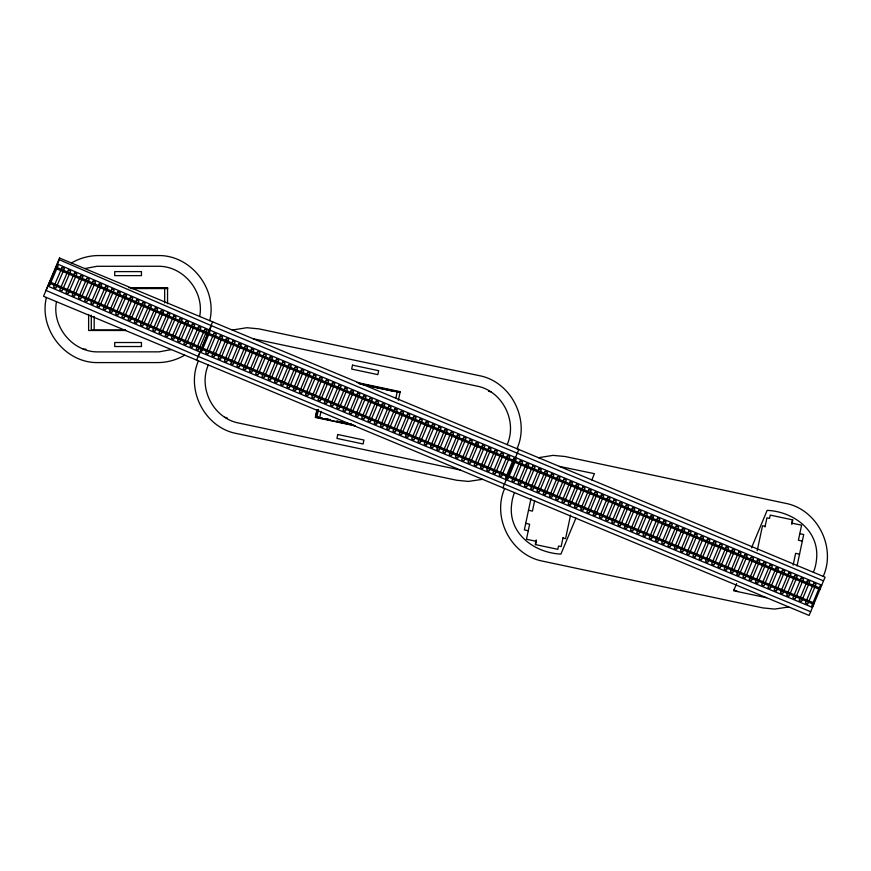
<?xml version="1.0" encoding="UTF-8"?>
<svg xmlns="http://www.w3.org/2000/svg" width="871" height="871" viewBox="0 0 871 871"><rect width="100%" height="100%" fill="white"/><g stroke="black" fill="none" stroke-linecap="round" stroke-linejoin="round"><path stroke-width="1.31" d="M56.495 301.693C51.552 326.669 72.903 352.646 98.652 351.884L159.121 351.851L171.358 349.576M199.677 316.456C204.609 291.469 183.269 265.492 157.52 266.265L97.04 266.297L84.803 268.562M46.413 297.49C38.618 329.238 65.499 363.664 98.652 362.586L157.52 362.586C167.036 362.586 176.53 359.995 184.717 355.15M209.759 320.659C217.554 288.911 190.673 254.484 157.52 255.562L98.652 255.562C89.136 255.562 79.642 258.154 71.444 262.998M355.346 425.919L315.411 417.438L317.055 409.686M318.481 409.424L316.794 417.372L354.083 425.288M319.624 417.971L321.029 411.352M395.87 398.189L397.274 391.569M398.385 400.246L400.203 391.689L357.099 382.532M531.016 498.495L524.342 529.906L528.272 530.744M534.663 500.64L532.431 511.114L528.512 510.275M536.231 539.955L535.251 544.527L557.832 549.329L558.518 546.052L561.142 546.607L563.08 537.451M535.578 544.604L536.275 541.327L526.465 539.247L529.655 524.2L525.736 523.362M570.559 515.109L565.562 538.659L562.949 538.104M757.215 550.646L762.495 525.779L765.119 526.334M764.978 526.988L766.926 517.831L769.539 518.387L770.236 515.109L792.806 519.911L791.837 524.484M792.479 519.835L791.783 523.112L801.603 525.191L798.402 540.238L802.333 541.076M793.122 565.105L795.626 553.325L799.545 554.163M797.052 565.943L803.715 534.533L799.796 533.694M315.411 417.438L317.098 409.566M514.511 492.627C512.453 497.374 511.669 502.523 511.31 507.651C509.971 535.164 535.6 552.954 560.924 554.087L575.949 518.049M198.436 360.866C185.545 390.143 204.935 427.813 236.77 433.562L456.611 480.248L468.413 481.423L482.567 479.311M208.311 364.982C198.022 388.39 213.547 418.494 238.992 423.088L460.247 470.002M504.657 488.522C491.767 517.799 511.157 555.469 542.992 561.218L762.833 607.904L774.635 609.079L788.788 606.967M823.226 576.395C836.432 547.064 817.118 508.991 785.065 503.22L565.225 456.535L553.063 455.37L538.507 457.7M507.129 444.624C517.722 421.15 502.284 390.654 476.622 386.027L253.221 338.775M813.362 572.28C815.528 567.402 816.399 562.089 816.748 556.787C818.087 529.274 792.458 511.484 767.144 510.352L751.51 547.848M196.661 360.126L212.622 321.845M502.883 487.782L518.844 449.501L516.993 448.739C530.21 419.408 510.896 381.335 478.843 375.564L259.003 328.879L246.841 327.714L232.285 330.044M591.834 479.932L594.436 473.672L559.367 466.399M736.626 583.548L733.622 590.767L766.632 597.735M198.207 356.424L211.511 325.743L59.326 259.732L46.021 290.413L198.207 356.424L810.651 611.736M128.636 287.67L167.548 287.67L167.548 303.718M130.781 288.04L167.548 288.04M130.781 288.116L167.548 288.116M130.781 288.225L167.548 288.225M130.781 288.562L167.548 288.562M125.359 329.989L91.292 329.989L91.292 315.106M126.186 330.479L88.624 330.479L88.624 314.42M83.268 349.206L85.946 349.206M488.5 391.286L491.113 391.841M358.83 383.403L400.094 392.19L397.23 391.754M360.115 383.871L395.924 391.373M360.082 384.013L395.88 391.612M371.971 386.735L394.509 391.525M397.165 392.081L399.049 392.483M316.902 416.85L318.786 417.253M325.035 418.581L330.338 419.702M336.968 421.118L342.27 422.239M344.916 422.805L351.546 424.21M316.859 417.035L318.753 417.438M319.69 417.645L322.346 418.2M324.992 418.766L330.294 419.887M336.925 421.303L342.227 422.424M344.883 422.99L351.503 424.395M316.837 417.187L318.721 417.579M319.657 417.786L322.314 418.352M324.959 418.907L330.261 420.04M336.892 421.444L342.194 422.566M344.851 423.132L351.481 424.536M224.5 417.274L227.113 417.83M211.076 325.547L823.52 580.87M209.269 329.869L821.723 585.192M208.757 331.111L209.933 331.601L201.691 351.351L200.526 350.861M821.211 586.423L820.036 585.933L811.794 605.693L812.97 606.183M207.984 332.962L820.438 588.273M207.472 334.192L819.916 589.504M201.811 347.779L814.254 603.091M201.299 349.01L813.743 604.322M812.458 607.414L200.003 352.102L47.883 286.113M733.981 589.917L737.683 591.463M57.464 264.022L209.65 330.033M56.931 265.252L58.096 265.753L49.582 285.394L48.417 284.893M56.136 267.092L208.321 333.103M55.602 268.322L207.788 334.333M49.745 281.823L201.93 347.834M49.212 283.042L201.397 349.053M164.663 288.04L164.663 302.923M94.188 316.456L94.188 329.989M337.774 434.498L336.935 438.418L363.109 443.981L363.947 440.051L337.774 434.498M352.505 365.145L351.666 369.064L377.84 374.628L378.678 370.698L352.505 365.145M59.511 258.023L43.55 296.292L809.115 615.438L825.066 577.157L59.511 258.023M213.961 333.277L205.719 353.027L208.071 354.007L216.302 334.257L213.961 333.277M220.2 335.879L211.969 355.64L214.32 356.609L222.551 336.859L220.2 335.879M226.449 338.481L218.218 358.242L220.559 359.222L228.801 339.461L226.449 338.481M232.699 341.084L224.468 360.844L226.808 361.824L235.05 342.063L232.699 341.084M238.948 343.697L230.717 363.447L233.058 364.426L241.3 344.676L238.948 343.697M245.197 346.299L236.956 366.06L239.307 367.029L247.538 347.279L245.197 346.299M251.447 348.901L243.205 368.662L245.557 369.642L253.788 349.881L251.447 348.901M257.696 351.503L249.454 371.264L251.806 372.244L260.037 352.483L257.696 351.503M263.946 354.116L255.704 373.866L258.056 374.846L266.286 355.085L263.946 354.116M270.184 356.718L261.953 376.468L264.294 377.448L272.536 357.698L270.184 356.718M276.434 359.32L268.203 379.081L270.543 380.061L278.785 360.3L276.434 359.32M282.683 361.922L274.452 381.683L276.793 382.663L285.035 362.902L282.683 361.922M288.932 364.535L280.702 384.285L283.042 385.265L291.273 365.504L288.932 364.535M295.182 367.137L286.94 386.887L289.292 387.867L297.523 368.117L295.182 367.137M301.431 369.74L293.189 389.5L295.541 390.469L303.772 370.719L301.431 369.74M307.681 372.342L299.439 392.102L301.791 393.082L310.022 373.321L307.681 372.342M313.756 374.878L305.514 394.628L307.866 395.608L316.097 375.858L313.756 374.878M319.995 377.481L311.764 397.241L314.104 398.21L322.346 378.46L319.995 377.481M326.244 380.083L318.013 399.843L320.354 400.823L328.596 381.063L326.244 380.083M332.493 382.696L324.262 402.446L326.603 403.425L334.845 383.665L332.493 382.696M338.743 385.298L330.512 405.048L332.853 406.028L341.094 386.278L338.743 385.298M344.992 387.9L336.75 407.661L339.102 408.63L347.333 388.88L344.992 387.9M351.242 390.502L343 410.263L345.352 411.243L353.582 391.482L351.242 390.502M357.491 393.104L349.249 412.865L351.601 413.845L359.832 394.084L357.491 393.104M363.74 395.717L355.499 415.467L357.85 416.447L366.081 396.697L363.74 395.717M369.979 398.319L361.748 418.08L364.089 419.049L372.331 399.299L369.979 398.319M376.228 400.921L367.998 420.682L370.338 421.662L378.58 401.901L376.228 400.921M382.478 403.523L374.247 423.284L376.588 424.264L384.83 404.503L382.478 403.523M388.727 406.136L380.496 425.886L382.837 426.866L391.068 407.105L388.727 406.136M394.977 408.739L386.735 428.488L389.087 429.468L397.318 409.718L394.977 408.739M401.226 411.341L392.984 431.101L395.336 432.07L403.567 412.321L401.226 411.341M407.476 413.943L399.234 433.704L401.585 434.683L409.816 414.923L407.476 413.943M413.714 416.556L405.483 436.306L407.824 437.286L416.066 417.525L413.714 416.556M419.964 419.158L411.733 438.908L414.073 439.888L422.315 420.138L419.964 419.158M426.213 421.76L417.982 441.521L420.323 442.49L428.565 422.74L426.213 421.76M432.462 424.362L424.231 444.123L426.572 445.103L434.814 425.342L432.462 424.362M438.712 426.964L430.47 446.725L432.822 447.705L441.053 427.944L438.712 426.964M444.961 429.577L436.719 449.327L439.071 450.307L447.302 430.546L444.961 429.577M451.211 432.179L442.969 451.929L445.321 452.909L453.551 433.159L451.211 432.179M457.449 434.781L449.218 454.542L451.57 455.522L459.801 435.761L457.449 434.781M463.699 437.384L455.468 457.144L457.808 458.124L466.05 438.363L463.699 437.384M469.948 439.997L461.717 459.746L464.058 460.726L472.3 440.966L469.948 439.997M476.197 442.599L467.967 462.349L470.307 463.328L478.549 443.579L476.197 442.599M482.447 445.201L474.205 464.962L476.557 465.931L484.788 446.181L482.447 445.201M488.696 447.803L480.454 467.564L482.806 468.544L491.037 448.783L488.696 447.803M494.946 450.416L486.704 470.166L489.056 471.146L497.287 451.385L494.946 450.416M501.195 453.018L492.953 472.768L495.305 473.748L503.536 453.998L501.195 453.018M507.434 455.62L499.203 475.381L501.544 476.35L509.785 456.6L507.434 455.62M513.814 458.277L505.572 478.037L507.924 479.006L516.155 459.257L513.814 458.277M520.183 460.933L511.941 480.694L514.293 481.663L522.524 461.913L520.183 460.933M526.432 463.535L518.191 483.296L520.542 484.276L528.773 464.515L526.432 463.535M532.682 466.137L524.44 485.898L526.792 486.878L535.023 467.117L532.682 466.137M538.92 468.75L530.689 488.5L533.03 489.48L541.272 469.719L538.92 468.75M545.17 471.353L536.939 491.102L539.28 492.082L547.521 472.332L545.17 471.353M551.419 473.955L543.188 493.715L545.529 494.684L553.771 474.935L551.419 473.955M557.669 476.557L549.438 496.318L551.779 497.297L560.009 477.537L557.669 476.557M563.918 479.17L555.676 498.92L558.028 499.9L566.259 480.139L563.918 479.17M570.167 481.772L561.926 501.522L564.277 502.502L572.508 482.752L570.167 481.772M576.417 484.374L568.175 504.135L570.527 505.104L578.758 485.354L576.417 484.374M582.655 486.976L574.425 506.737L576.765 507.717L585.007 487.956L582.655 486.976M588.905 489.578L580.674 509.339L583.015 510.319L591.257 490.558L588.905 489.578M595.154 492.191L586.923 511.941L589.264 512.921L597.506 493.171L595.154 492.191M601.404 494.793L593.173 514.554L595.514 515.523L603.755 495.773L601.404 494.793M607.653 497.395L599.411 517.156L601.763 518.136L609.994 498.375L607.653 497.395M613.903 499.998L605.661 519.758L608.012 520.738L616.243 500.977L613.903 499.998M619.978 502.534L611.736 522.295L614.088 523.264L622.319 503.514L619.978 502.534M626.227 505.136L617.985 524.897L620.337 525.877L628.568 506.116L626.227 505.136M632.477 507.739L624.235 527.499L626.587 528.479L634.817 508.718L632.477 507.739M638.715 510.352L630.484 530.101L632.825 531.081L641.067 511.321L638.715 510.352M644.965 512.954L636.734 532.704L639.074 533.683L647.316 513.934L644.965 512.954M651.214 515.556L642.983 535.317L645.324 536.296L653.566 516.536L651.214 515.556M657.463 518.158L649.233 537.919L651.573 538.899L659.804 519.138L657.463 518.158M663.713 520.771L655.471 540.521L657.823 541.501L666.054 521.74L663.713 520.771M669.962 523.373L661.72 543.123L664.072 544.103L672.303 524.353L669.962 523.373M676.212 525.975L667.97 545.736L670.322 546.705L678.553 526.955L676.212 525.975M682.45 528.577L674.219 548.338L676.56 549.318L684.802 529.557L682.45 528.577M688.7 531.179L680.469 550.94L682.81 551.92L691.051 532.159L688.7 531.179M694.949 533.792L686.718 553.542L689.059 554.522L697.301 534.772L694.949 533.792M701.199 536.394L692.968 556.155L695.308 557.124L703.55 537.374L701.199 536.394M707.448 538.997L699.206 558.757L701.558 559.737L709.789 539.976L707.448 538.997M713.697 541.599L705.456 561.36L707.807 562.339L716.038 542.579L713.697 541.599M719.947 544.212L711.705 563.962L714.057 564.941L722.288 545.181L719.947 544.212M726.185 546.814L717.954 566.564L720.306 567.544L728.537 547.794L726.185 546.814M732.435 549.416L724.204 569.177L726.545 570.157L734.786 550.396L732.435 549.416M738.684 552.018L730.453 571.779L732.794 572.759L741.036 552.998L738.684 552.018M744.934 554.631L736.703 574.381L739.043 575.361L747.285 555.6L744.934 554.631M751.183 557.233L742.941 576.983L745.293 577.963L753.524 558.213L751.183 557.233M757.432 559.835L749.191 579.596L751.542 580.565L759.773 560.815L757.432 559.835M763.682 562.437L755.44 582.198L757.792 583.178L766.023 563.417L763.682 562.437M769.931 565.039L761.69 584.8L764.041 585.78L772.272 566.019L769.931 565.039M776.17 567.652L767.939 587.402L770.28 588.382L778.522 568.632L776.17 567.652M782.419 570.255L774.188 590.015L776.529 590.984L784.771 571.234L782.419 570.255M788.669 572.857L780.438 592.618L782.779 593.597L791.02 573.837L788.669 572.857M794.918 575.459L786.687 595.22L789.028 596.2L797.259 576.439L794.918 575.459M801.168 578.072L792.926 597.822L795.277 598.802L803.508 579.041L801.168 578.072M807.417 580.674L799.175 600.424L801.527 601.404L809.758 581.654L807.417 580.674M813.666 583.276L805.425 603.037L807.776 604.006L816.007 584.256L813.666 583.276M62.102 267.495L53.588 287.125L55.918 288.138L64.432 268.508L62.102 267.495M68.308 270.184L59.794 289.825L62.124 290.838L70.649 271.197L68.308 270.184M74.525 272.884L66 292.514L68.341 293.527L76.855 273.886L74.525 272.884M80.731 275.574L72.217 295.215L74.547 296.216L83.061 276.586L80.731 275.574M86.948 278.263L78.423 297.904L80.753 298.916L89.278 279.275L86.948 278.263M93.153 280.963L84.639 300.593L86.969 301.606L95.483 281.975L93.153 280.963M99.359 283.652L90.845 303.293L93.175 304.306L101.689 284.665L99.359 283.652M105.576 286.352L97.051 305.982L99.392 306.995L107.906 287.365L105.576 286.352M111.782 289.041L103.268 308.682L105.598 309.695L114.112 290.054L111.782 289.041M117.988 291.731L109.474 311.372L111.804 312.384L120.329 292.743L117.988 291.731M124.205 294.431L115.691 314.061L118.021 315.073L126.535 295.443L124.205 294.431M130.41 297.12L121.896 316.761L124.226 317.773L132.74 298.132L130.41 297.12M136.627 299.82L128.102 319.45L130.432 320.463L138.957 300.833L136.627 299.82M142.833 302.509L134.319 322.15L136.649 323.163L145.163 303.522L142.833 302.509M149.039 305.198L140.525 324.839L142.855 325.852L151.38 306.211L149.039 305.198M155.256 307.899L146.731 327.529L149.072 328.541L157.586 308.911L155.256 307.899M161.287 310.512L152.773 330.153L155.103 331.165L163.628 311.524L161.287 310.512M167.504 313.212L158.979 332.842L161.32 333.854L169.834 314.224L167.504 313.212M173.71 315.901L165.196 335.542L167.526 336.554L176.04 316.913L173.71 315.901M179.927 318.601L171.402 338.231L173.732 339.244L182.257 319.613L179.927 318.601M186.133 321.29L177.619 340.931L179.949 341.944L188.463 322.303L186.133 321.29M192.339 323.979L183.825 343.62L186.154 344.633L194.669 324.992L192.339 323.979M198.555 326.679L190.03 346.31L192.371 347.322L200.885 327.692L198.555 326.679M204.761 329.369L196.247 349.01L198.577 350.022L207.091 330.381L204.761 329.369M141.461 271.61L114.711 271.61L114.711 275.628L141.461 275.628L141.461 271.61M141.461 342.521L114.711 342.521L114.711 346.527L141.461 346.527L141.461 342.521"/></g></svg>
